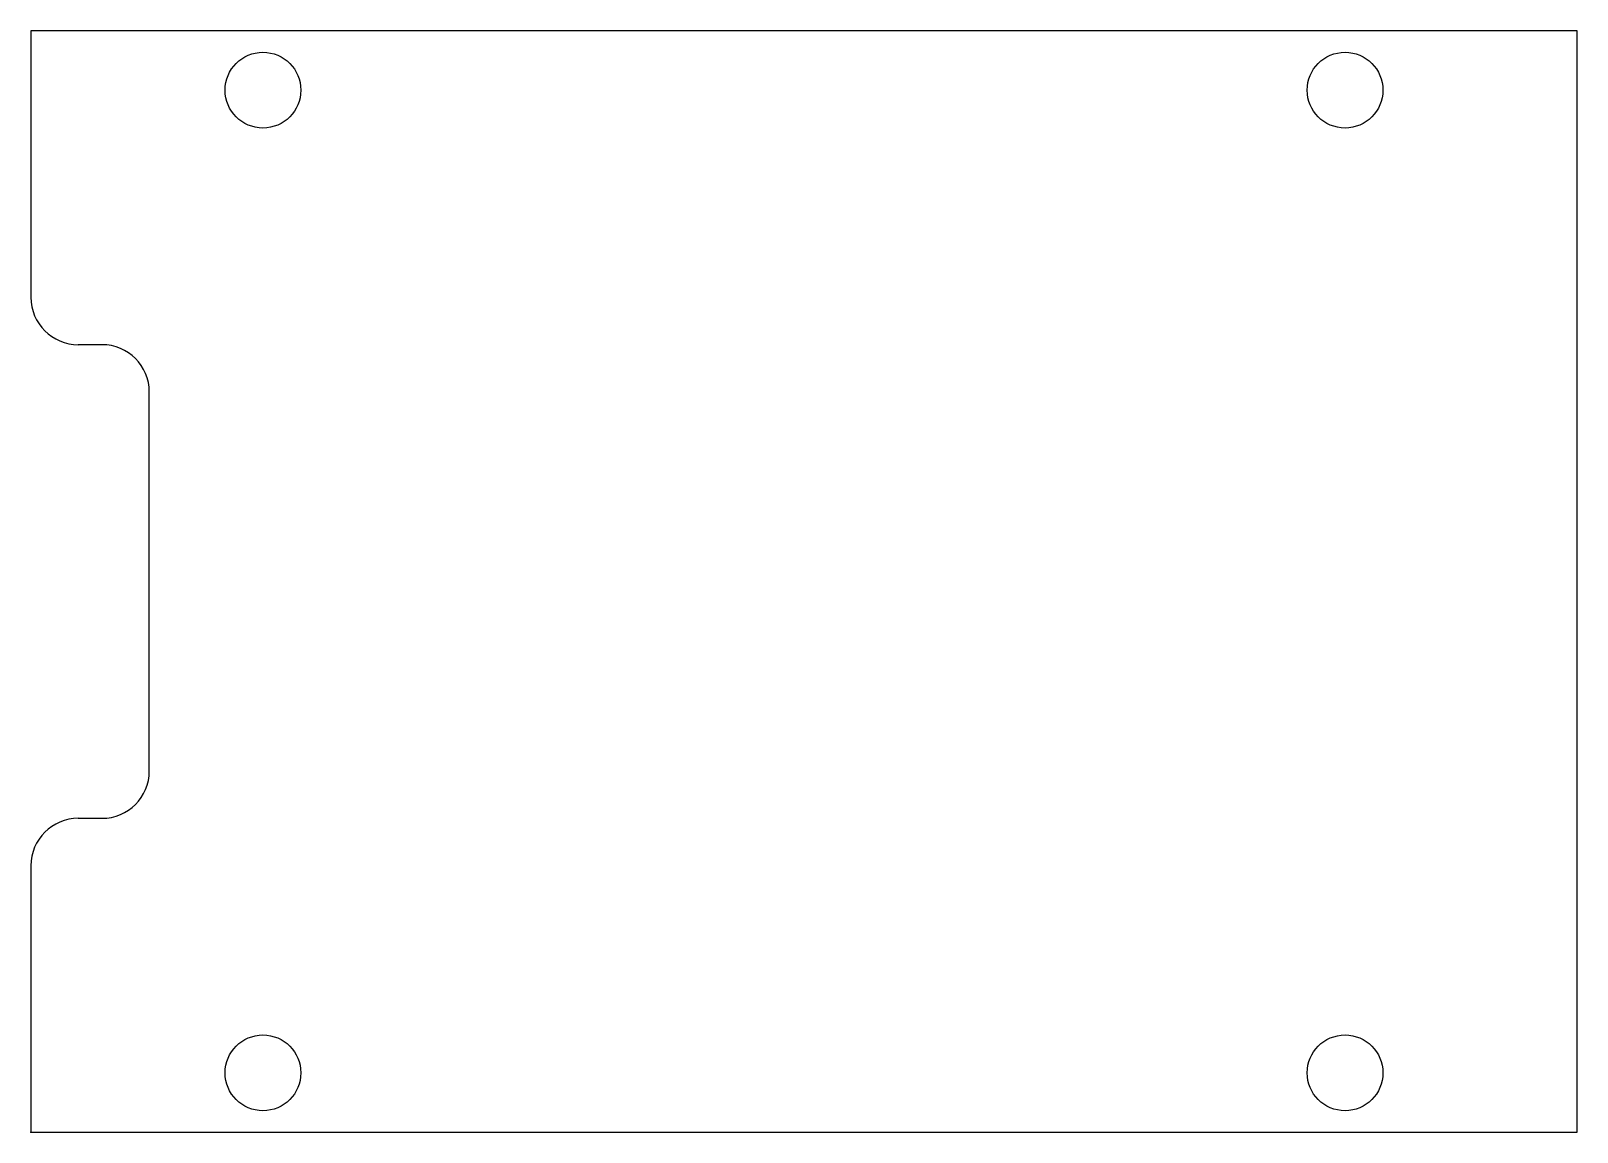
# Model space of a CAD drawing. Header units: millimetres. Extents: x 0 to 65.3, y 0 to 46.5.
import ezdxf

# ---------------------------------------------------------------- set-up
doc = ezdxf.new("R2010")
doc.units = ezdxf.units.MM
doc.header["$PDSIZE"] = -1

msp = doc.modelspace()

# ---------------------------------------------------------------- linework, layer by layer
at = {"color": 7, "linetype": 'Continuous', "lineweight": 25}
for p, q in [((65.3, 46.5), (0, 46.5)), ((0, 46.5), (0, 35.25)), ((65.3, 0), (65.3, 46.5)), ((3, 33.25), (2, 33.25)), ((5, 15.25), (5, 31.25)), ((2, 13.25), (3, 13.25)), ((0, 11.25), (0, 0)), ((0, 0), (65.3, 0))]:
    msp.add_line(p, q, dxfattribs=at)
for centre in [(9.8, 44), (55.5, 44), (9.8, 2.5), (55.5, 2.5)]:
    msp.add_circle(centre, 1.6, dxfattribs=at)
for centre, start, end in [((2, 35.25), 180, 270), ((3, 31.25), 0, 90), ((3, 15.25), 270, 0), ((2, 11.25), 90, 180)]:
    msp.add_arc(centre, 2, start, end, dxfattribs=at)
msp.add_point((0, 0))

doc.saveas('drawing.dxf')
